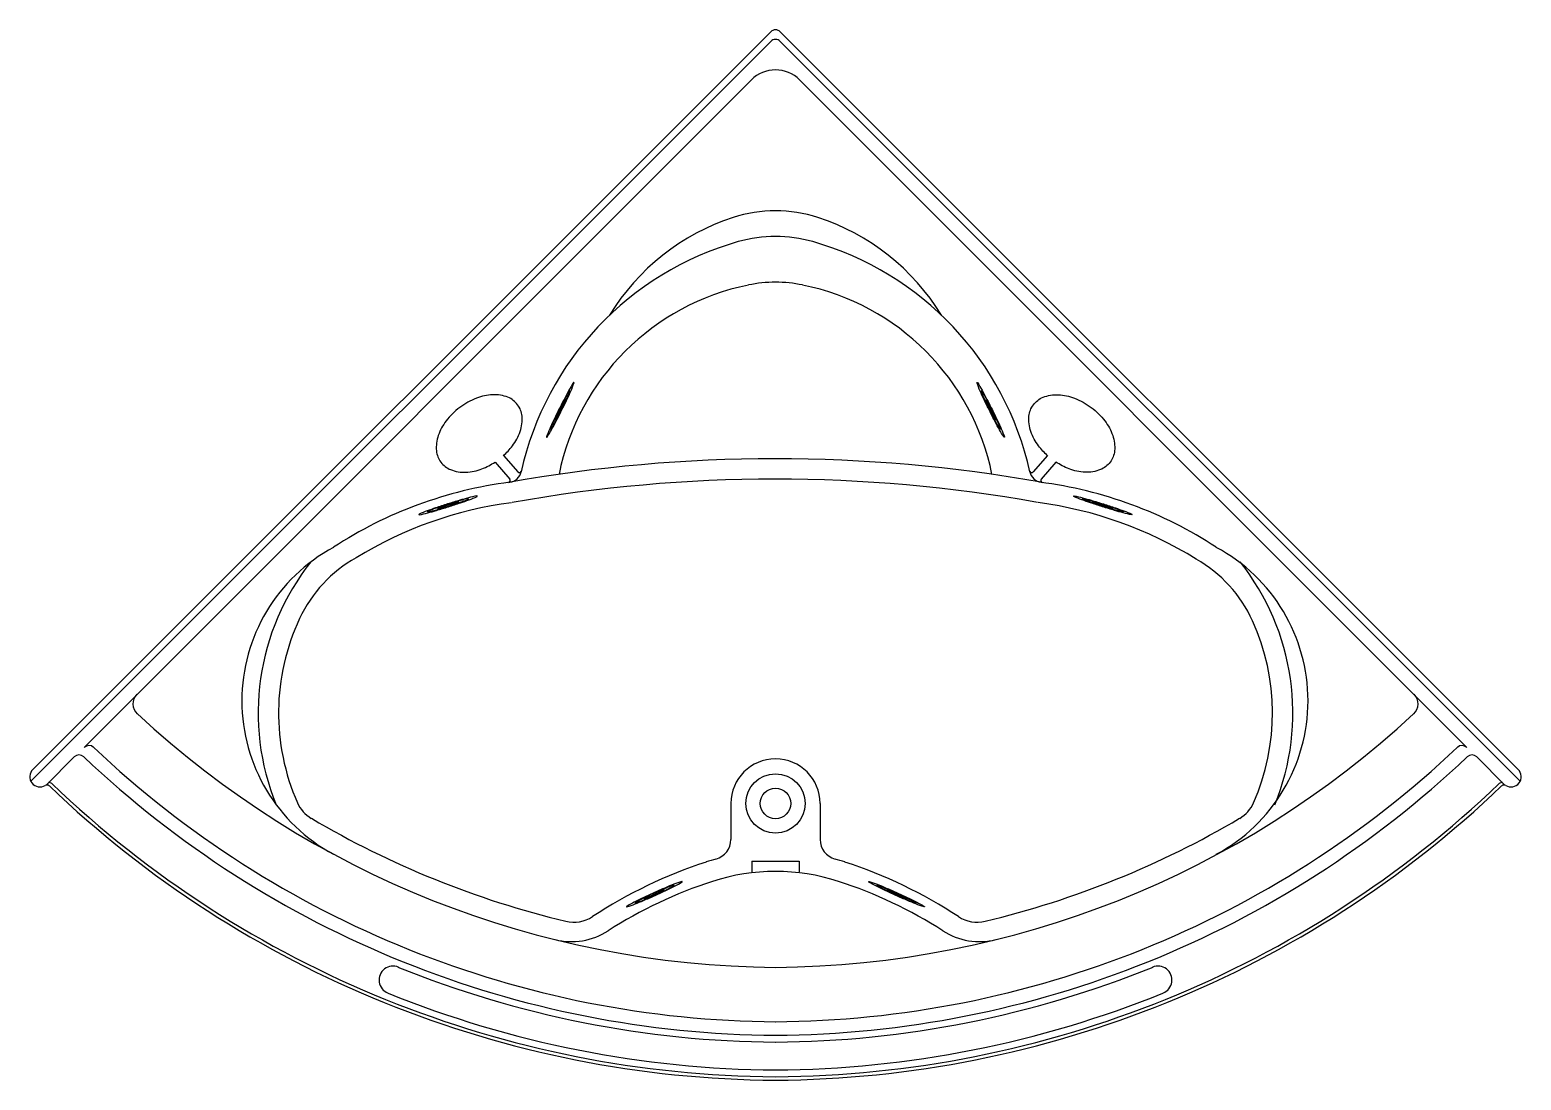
# Model space of a CAD drawing. Extents: x -110 to 110, y -155 to 0.
import ezdxf

# ---------------------------------------------------------------- set-up
doc = ezdxf.new("R2010")
doc.units = 0
doc.header["$LTSCALE"] = 10
doc.layers.get('0').update_dxf_attribs({"linetype": 'CONTINUOUS'})

msp = doc.modelspace()

# ---------------------------------------------------------------- linework, layer by layer
at = {"color": 0}
for p, q in [((-0.71, -1.71), (-109.54, -110.54)), ((-0.71, -0.29), (-109.24, -108.83)), ((0.71, -0.29), (109.24, -108.83)), ((0.71, -1.71), (109.54, -110.54)), ((-3.54, -7.36), (-101.69, -105.6)), ((3.54, -7.36), (101.69, -105.6)), ((-31, -54.45), (-32.4, -57.26)), ((-30.87, -54.51), (-31, -54.45)), ((30.87, -54.51), (31, -54.45)), ((31, -54.45), (32.4, -57.26)), ((-32.26, -57.33), (-32.4, -57.26)), ((32.26, -57.33), (32.4, -57.26)), ((-41.24, -63.59), (-39.07, -66.1)), ((-39.99, -62.62), (-37.9, -65.03)), ((39.99, -62.62), (37.9, -65.03)), ((41.24, -63.59), (39.07, -66.1)), ((-46.65, -69.41), (-49.64, -70.36)), ((-46.6, -69.55), (-46.65, -69.41)), ((46.6, -69.55), (46.65, -69.41)), ((46.65, -69.41), (49.64, -70.36)), ((-49.6, -70.51), (-49.64, -70.36)), ((49.6, -70.51), (49.64, -70.36)), ((-103.14, -106.97), (-107.3, -111.13)), ((103.14, -106.97), (107.3, -111.13)), ((-6.56, -113.82), (-6.56, -119.12)), ((6.56, -113.82), (6.56, -119.12)), ((-3.5, -122.3), (3.5, -122.3)), ((-3.5, -122.3), (-3.5, -123.89)), ((3.5, -122.3), (3.5, -123.89)), ((-19.25, -127.9), (-16.39, -126.6)), ((-16.45, -126.46), (-16.39, -126.6)), ((16.45, -126.46), (16.39, -126.6)), ((19.25, -127.9), (16.39, -126.6)), ((-19.31, -127.76), (-19.25, -127.9)), ((19.31, -127.76), (19.25, -127.9))]:
    msp.add_line(p, q, dxfattribs=at)
for points in [[(-33.67, -59.95, 0.380875), (-33.6, -59.93, 0.016821), (-32.94, -58.84, 0.007008), (-32.31, -57.68, 0.00496), (-31.47, -56.02, 0.00496), (-30.65, -54.34, 0.007008), (-30.1, -53.14, 0.016821), (-29.63, -51.95, 0.380875), (-29.65, -51.89, 0.380875), (-29.71, -51.91, 0.016821), (-30.38, -53.01, 0.007008), (-31, -54.17, 0.00496), (-31.85, -55.83, 0.00496), (-32.67, -57.5, 0.007008), (-33.21, -58.7, 0.016821), (-33.69, -59.89, 0.380875)], [(33.67, -59.95, -0.380875), (33.6, -59.93, -0.016821), (32.94, -58.84, -0.007008), (32.31, -57.68, -0.00496), (31.47, -56.02, -0.00496), (30.65, -54.34, -0.007008), (30.1, -53.14, -0.016821), (29.63, -51.95, -0.380875), (29.65, -51.89, -0.380875), (29.71, -51.91, -0.016821), (30.38, -53.01, -0.007008), (31, -54.17, -0.00496), (31.85, -55.83, -0.00496), (32.67, -57.5, -0.007008), (33.21, -58.7, -0.016821), (33.69, -59.89, -0.380875)], [(-32.26, -57.33, 0.380875), (-32.24, -57.32, 0.016821), (-32.01, -56.94, 0.007008), (-31.79, -56.54, 0.00496), (-31.49, -55.95, 0.00496), (-31.21, -55.37, 0.007008), (-31.02, -54.95, 0.016821), (-30.85, -54.53, 0.380875), (-30.86, -54.51, 0.380875), (-30.88, -54.52, 0.016821), (-31.11, -54.9, 0.007008), (-31.33, -55.31, 0.00496), (-31.63, -55.89, 0.00496), (-31.91, -56.47, 0.007008), (-32.11, -56.89, 0.016821), (-32.27, -57.31, 0.380875)], [(32.26, -57.33, -0.380875), (32.24, -57.32, -0.016821), (32.01, -56.94, -0.007008), (31.79, -56.54, -0.00496), (31.49, -55.95, -0.00496), (31.21, -55.37, -0.007008), (31.02, -54.95, -0.016821), (30.85, -54.53, -0.380875), (30.86, -54.51, -0.380875), (30.88, -54.52, -0.016821), (31.11, -54.9, -0.007008), (31.33, -55.31, -0.00496), (31.63, -55.89, -0.00496), (31.91, -56.47, -0.007008), (32.11, -56.89, -0.016821), (32.27, -57.31, -0.380875)], [(-52.45, -71.32, 0.380875), (-52.4, -71.36, 0.016821), (-51.15, -71.07, 0.007008), (-49.88, -70.71, 0.00496), (-48.1, -70.17, 0.00496), (-46.33, -69.59, 0.007008), (-45.08, -69.15, 0.016821), (-43.9, -68.66, 0.380875), (-43.87, -68.6, 0.380875), (-43.93, -68.57, 0.016821), (-45.18, -68.86, 0.007008), (-46.45, -69.21, 0.00496), (-48.23, -69.76, 0.00496), (-50, -70.34, 0.007008), (-51.24, -70.78, 0.016821), (-52.43, -71.26, 0.380875)], [(-49.6, -70.51, 0.380875), (-49.58, -70.52, 0.016821), (-49.14, -70.42, 0.007008), (-48.7, -70.3, 0.00496), (-48.07, -70.1, 0.00496), (-47.45, -69.9, 0.007008), (-47.02, -69.75, 0.016821), (-46.6, -69.58, 0.380875), (-46.59, -69.56, 0.380875), (-46.61, -69.55, 0.016821), (-47.05, -69.65, 0.007008), (-47.49, -69.77, 0.00496), (-48.12, -69.96, 0.00496), (-48.74, -70.16, 0.007008), (-49.17, -70.32, 0.016821), (-49.59, -70.49, 0.380875)], [(52.45, -71.32, -0.380875), (52.4, -71.36, -0.016821), (51.15, -71.07, -0.007008), (49.88, -70.71, -0.00496), (48.1, -70.17, -0.00496), (46.33, -69.59, -0.007008), (45.08, -69.15, -0.016821), (43.9, -68.66, -0.380875), (43.87, -68.6, -0.380875), (43.93, -68.57, -0.016821), (45.18, -68.86, -0.007008), (46.45, -69.21, -0.00496), (48.23, -69.76, -0.00496), (50, -70.34, -0.007008), (51.24, -70.78, -0.016821), (52.43, -71.26, -0.380875)], [(49.6, -70.51, -0.380875), (49.58, -70.52, -0.016821), (49.14, -70.42, -0.007008), (48.7, -70.3, -0.00496), (48.07, -70.1, -0.00496), (47.45, -69.9, -0.007008), (47.02, -69.75, -0.016821), (46.6, -69.58, -0.380875), (46.59, -69.56, -0.380875), (46.61, -69.55, -0.016821), (47.05, -69.65, -0.007008), (47.49, -69.77, -0.00496), (48.12, -69.96, -0.00496), (48.74, -70.16, -0.007008), (49.17, -70.32, -0.016821), (49.59, -70.49, -0.380875)], [(-13.71, -125.32, 0.380875), (-13.77, -125.29, 0.016821), (-14.97, -125.72, 0.007008), (-16.19, -126.22, 0.00496), (-17.9, -126.97, 0.00496), (-19.59, -127.75, 0.007008), (-20.77, -128.34, 0.016821), (-21.89, -128.96, 0.380875), (-21.91, -129.02, 0.380875), (-21.85, -129.04, 0.016821), (-20.65, -128.61, 0.007008), (-19.43, -128.11, 0.00496), (-17.72, -127.36, 0.00496), (-16.03, -126.58, 0.007008), (-14.85, -126, 0.016821), (-13.73, -125.38, 0.380875)], [(-16.45, -126.46, 0.380875), (-16.47, -126.45, 0.016821), (-16.89, -126.6, 0.007008), (-17.32, -126.77, 0.00496), (-17.92, -127.04, 0.00496), (-18.51, -127.31, 0.007008), (-18.92, -127.52, 0.016821), (-19.32, -127.73, 0.380875), (-19.32, -127.75, 0.380875), (-19.3, -127.76, 0.016821), (-18.88, -127.61, 0.007008), (-18.45, -127.44, 0.00496), (-17.86, -127.17, 0.00496), (-17.26, -126.9, 0.007008), (-16.85, -126.7, 0.016821), (-16.46, -126.48, 0.380875)], [(13.71, -125.32, -0.380875), (13.77, -125.29, -0.016821), (14.97, -125.72, -0.007008), (16.19, -126.22, -0.00496), (17.9, -126.97, -0.00496), (19.59, -127.75, -0.007008), (20.77, -128.34, -0.016821), (21.89, -128.96, -0.380875), (21.91, -129.02, -0.380875), (21.85, -129.04, -0.016821), (20.65, -128.61, -0.007008), (19.43, -128.11, -0.00496), (17.72, -127.36, -0.00496), (16.03, -126.58, -0.007008), (14.85, -126, -0.016821), (13.73, -125.38, -0.380875)], [(16.45, -126.46, -0.380875), (16.47, -126.45, -0.016821), (16.89, -126.6, -0.007008), (17.32, -126.77, -0.00496), (17.92, -127.04, -0.00496), (18.51, -127.31, -0.007008), (18.92, -127.52, -0.016821), (19.32, -127.73, -0.380875), (19.32, -127.75, -0.380875), (19.3, -127.76, -0.016821), (18.88, -127.61, -0.007008), (18.45, -127.44, -0.00496), (17.86, -127.17, -0.00496), (17.26, -126.9, -0.007008), (16.85, -126.7, -0.016821), (16.46, -126.48, -0.380875)]]:
    msp.add_lwpolyline(points, format="xyb", close=True, dxfattribs=at)
for points in [[(-37.93, -55.16, 0.137933), (-39.35, -54.07, 0.107046), (-41.61, -53.69, 0.080697), (-43.97, -54.19, 0.068575), (-46.45, -55.56, 0.068575), (-48.46, -57.55, 0.080697), (-49.6, -59.67, 0.107046), (-49.87, -61.95, 0.137933), (-49.22, -63.62, 0.137933), (-47.8, -64.71, 0.107046), (-45.54, -65.09, 0.080697), (-43.18, -64.59, 0.052732), (-41.24, -63.59, 0.068575)], [(-30.92, -54.73, 0.006191), (-30.59, -53.99, 0.016821), (-30.25, -53.16, 0.380875), (-30.27, -53.11, 0.380875), (-30.31, -53.13, 0.016821), (-30.78, -53.89, 0.007008), (-31.22, -54.7, 0.00496), (-31.81, -55.87, 0.00496), (-32.38, -57.04, 0.007008), (-32.77, -57.88, 0.016821), (-33.1, -58.71, 0.380875), (-33.08, -58.75, 0.380875)], [(30.92, -54.73, -0.006191), (30.59, -53.99, -0.016821), (30.25, -53.16, -0.380875), (30.27, -53.11, -0.380875), (30.31, -53.13, -0.016821), (30.78, -53.89, -0.007008), (31.22, -54.7, -0.00496), (31.81, -55.87, -0.00496), (32.38, -57.04, -0.007008), (32.77, -57.88, -0.016821), (33.1, -58.71, -0.380875), (33.08, -58.75, -0.380875)], [(37.93, -55.16, -0.137933), (39.35, -54.07, -0.107046), (41.61, -53.69, -0.080697), (43.97, -54.19, -0.068575), (46.45, -55.56, -0.068575), (48.46, -57.55, -0.080697), (49.6, -59.67, -0.107046), (49.87, -61.95, -0.137933), (49.22, -63.62, -0.137933), (47.8, -64.71, -0.107046), (45.54, -65.09, -0.080697), (43.18, -64.59, -0.052732), (41.24, -63.59, -0.068575)], [(-40.03, -62.67, 0.047526), (-38.7, -61.22, 0.080697), (-37.56, -59.1, 0.107046), (-37.28, -56.83, 0.137933), (-37.93, -55.16, 0.137933)], [(40.03, -62.67, -0.047526), (38.7, -61.22, -0.080697), (37.56, -59.1, -0.107046), (37.28, -56.83, -0.137933), (37.93, -55.16, -0.137933)], [(-33.08, -58.75, 0.380875), (-33.04, -58.74, 0.016821), (-32.57, -57.97, 0.007008), (-32.13, -57.16, 0.000232), (-32.11, -57.11, 0.00496)], [(33.08, -58.75, -0.380875), (33.04, -58.74, -0.016821), (32.57, -57.97, -0.007008), (32.13, -57.16, -0.000232), (32.11, -57.11, -0.00496)], [(-46.8, -69.66, 0.006191), (-46.03, -69.39, 0.016821), (-45.2, -69.05, 0.380875), (-45.18, -69.01, 0.380875), (-45.22, -68.98, 0.016821), (-46.09, -69.18, 0.007008), (-46.98, -69.43, 0.00496), (-48.23, -69.81, 0.00496), (-49.47, -70.22, 0.007008), (-50.34, -70.53, 0.016821), (-51.17, -70.87, 0.380875), (-51.19, -70.91, 0.380875)], [(46.8, -69.66, -0.006191), (46.03, -69.39, -0.016821), (45.2, -69.05, -0.380875), (45.18, -69.01, -0.380875), (45.22, -68.98, -0.016821), (46.09, -69.18, -0.007008), (46.98, -69.43, -0.00496), (48.23, -69.81, -0.00496), (49.47, -70.22, -0.007008), (50.34, -70.53, -0.016821), (51.17, -70.87, -0.380875), (51.19, -70.91, -0.380875)], [(-51.19, -70.91, 0.380875), (-51.15, -70.93, 0.016821), (-50.28, -70.73, 0.007008), (-49.39, -70.48, 0.000232), (-49.33, -70.47, 0.00496)], [(51.19, -70.91, -0.380875), (51.15, -70.93, -0.016821), (50.28, -70.73, -0.007008), (49.39, -70.48, -0.000232), (49.33, -70.47, -0.00496)], [(-19.13, -127.63, 0.006191), (-19.86, -127.99, 0.016821), (-20.65, -128.42, 0.380875), (-20.66, -128.46, 0.380875), (-20.62, -128.48, 0.016821), (-19.78, -128.18, 0.007008), (-18.92, -127.83, 0.00496), (-17.73, -127.31, 0.00496), (-16.54, -126.76, 0.007008), (-15.71, -126.35, 0.016821), (-14.93, -125.92, 0.380875), (-14.92, -125.87, 0.380875)], [(-14.92, -125.87, 0.380875), (-14.96, -125.86, 0.016821), (-15.8, -126.16, 0.007008), (-16.66, -126.51, 0.000232), (-16.71, -126.53, 0.00496)], [(19.13, -127.63, -0.006191), (19.86, -127.99, -0.016821), (20.65, -128.42, -0.380875), (20.66, -128.46, -0.380875), (20.62, -128.48, -0.016821), (19.78, -128.18, -0.007008), (18.92, -127.83, -0.00496), (17.73, -127.31, -0.00496), (16.54, -126.76, -0.007008), (15.71, -126.35, -0.016821), (14.93, -125.92, -0.380875), (14.92, -125.87, -0.380875)], [(14.92, -125.87, -0.380875), (14.96, -125.86, -0.016821), (15.8, -126.16, -0.007008), (16.66, -126.51, -0.000232), (16.71, -126.53, -0.00496)]]:
    msp.add_lwpolyline(points, format="xyb", dxfattribs=at)
for radius in [4.35, 2.25]:
    msp.add_circle((0, -113.82), radius, dxfattribs=at)
for centre, radius, start, end in [((0, -1), 1, 90, 135), ((0, -2.41), 1, 90, 135), ((0, -1), 1, 45, 90), ((0, -2.41), 1, 45, 90), ((0, -10.9), 5, 90, 135), ((0, -10.9), 5, 45, 90), ((4.21, -59.48), 33.54, 108.1155, 148.5236), ((0, -46.62), 20, 71.8845, 108.1155), ((-4.21, -59.48), 33.54, 31.4764, 71.8845), ((0, -50.4), 20, 74.1389, 105.8611), ((6.95, -74.88), 45.45, 105.8611, 167.4832), ((-6.95, -74.88), 45.45, 12.5168, 74.1389), ((0, -57.14), 20, 78.4956, 101.5044), ((3.13, -72.52), 35.69, 101.5044, 168.4935), ((-3.13, -72.52), 35.69, 11.498, 78.4956), ((-0.02, -285.53), 222.42, 79.8748, 100.1602), ((-39.36, -64.59), 2, 278.0542, 347.4832), ((-37.68, -64.83), 0.3, 220.8825, 347.3209), ((37.68, -64.83), 0.3, 192.6791, 319.1175), ((39.36, -64.59), 2, 192.5168, 261.9458), ((-31.31, -127.55), 61.47, 97.2632, 123.239), ((-39.3, -66.3), 0.3, 278.103, 40.8825), ((-0.02, -285.53), 219.42, 79.8748, 100.1602), ((31.14, -127.55), 61.47, 56.761, 82.7368), ((39.3, -66.3), 0.3, 139.1175, 261.897), ((-31.12, -127.58), 58.52, 97.5614, 121.4841), ((30.99, -127.57), 58.51, 58.1461, 82.4779), ((-52.87, -98.72), 25.63, 118.2447, 241.7697), ((52.7, -98.72), 25.63, 298.2303, 61.7553), ((-40.38, -100.51), 35.72, 141.4887, 202.2061), ((-51.89, -95.11), 20, 119.3051, 154.8834), ((51.96, -95.24), 20, 24.4664, 60.2826), ((40.38, -100.51), 35.72, 337.7939, 38.5113), ((-40.38, -100.51), 32.72, 154.8834, 203.8231), ((40.38, -100.51), 32.72, 336.1769, 24.4664), ((-92.51, -99.17), 2, 135, 227.0855), ((92.51, -99.17), 2, 312.9145, 45), ((1.05, 1.46), 139.4, 227.0855, 269.5703), ((-1.05, 1.46), 139.4, 270.4297, 312.9145), ((-102.44, -107.68), 1, 46.524, 135), ((1.05, 1.46), 149.4, 226.524, 269.6161), ((-100.98, -106.3), 1, 46.524, 135), ((1.05, 1.46), 147.4, 226.5657, 269.6161), ((0, -113.82), 6.56, 0, 180), ((-1.05, 1.46), 147.4, 270.3839, 313.4343), ((-1.05, 1.46), 149.4, 270.3839, 313.476), ((100.98, -106.3), 1, 45, 133.476), ((102.44, -107.68), 1, 45, 133.476), ((-108.18, -109.89), 1.5, 135, 300.7867), ((108.18, -109.89), 1.5, 239.2133, 45), ((-107.16, -111.61), 0.5, 46.2591, 120.7867), ((-106.81, -111.25), 0.5, 46.2591, 103.824), ((1.05, 1.46), 156, 226.2591, 269.6161), ((1.05, 1.46), 155.5, 226.2591, 269.6161), ((-1.05, 1.46), 155.5, 270.3839, 313.7409), ((-1.05, 1.46), 156, 270.3839, 313.7409), ((106.81, -111.25), 0.5, 76.176, 133.7409), ((107.16, -111.61), 0.5, 59.2133, 133.7409), ((-65.74, -111.71), 5, 203.8231, 239.4542), ((65.74, -111.71), 5, 300.5458, 336.1769), ((1.05, 1.46), 136.4, 239.4542, 256.4831), ((-1.05, 1.46), 136.4, 283.5169, 300.5458), ((-9.56, -119.12), 3, 285.3996, 0), ((9.56, -119.12), 3, 180, 254.6004), ((11.26, -188.47), 69.43, 108.0032, 123.3567), ((0, -153.82), 33, 105.3996, 108.0032), ((0, -153.82), 33, 71.9968, 74.6004), ((-11.26, -188.47), 69.43, 56.6433, 71.9968), ((0, -153.82), 30, 71.9968, 108.0032), ((11.26, -188.47), 66.43, 108.0032, 122.7003), ((-11.26, -188.47), 66.43, 57.2997, 71.9968), ((-29.67, -126.3), 5, 256.4831, 303.3567), ((29.67, -126.3), 5, 236.6433, 283.5169), ((-30.03, -124.15), 10, 256.1034, 302.7003), ((30.03, -124.15), 10, 237.2997, 283.8966), ((-56.27, -139.8), 2.05, 66.5515, 249.2774), ((1.05, 1.46), 150.4, 247.8959, 269.6161), ((-1.05, 1.46), 150.4, 270.3839, 292.1041), ((56.27, -139.8), 2.05, 290.7226, 113.4485), ((1.05, 1.46), 154.5, 247.9325, 269.6161), ((-1.05, 1.46), 154.5, 270.3839, 292.0675)]:
    msp.add_arc(centre, radius, start, end, dxfattribs=at)

doc.saveas('drawing.dxf')
